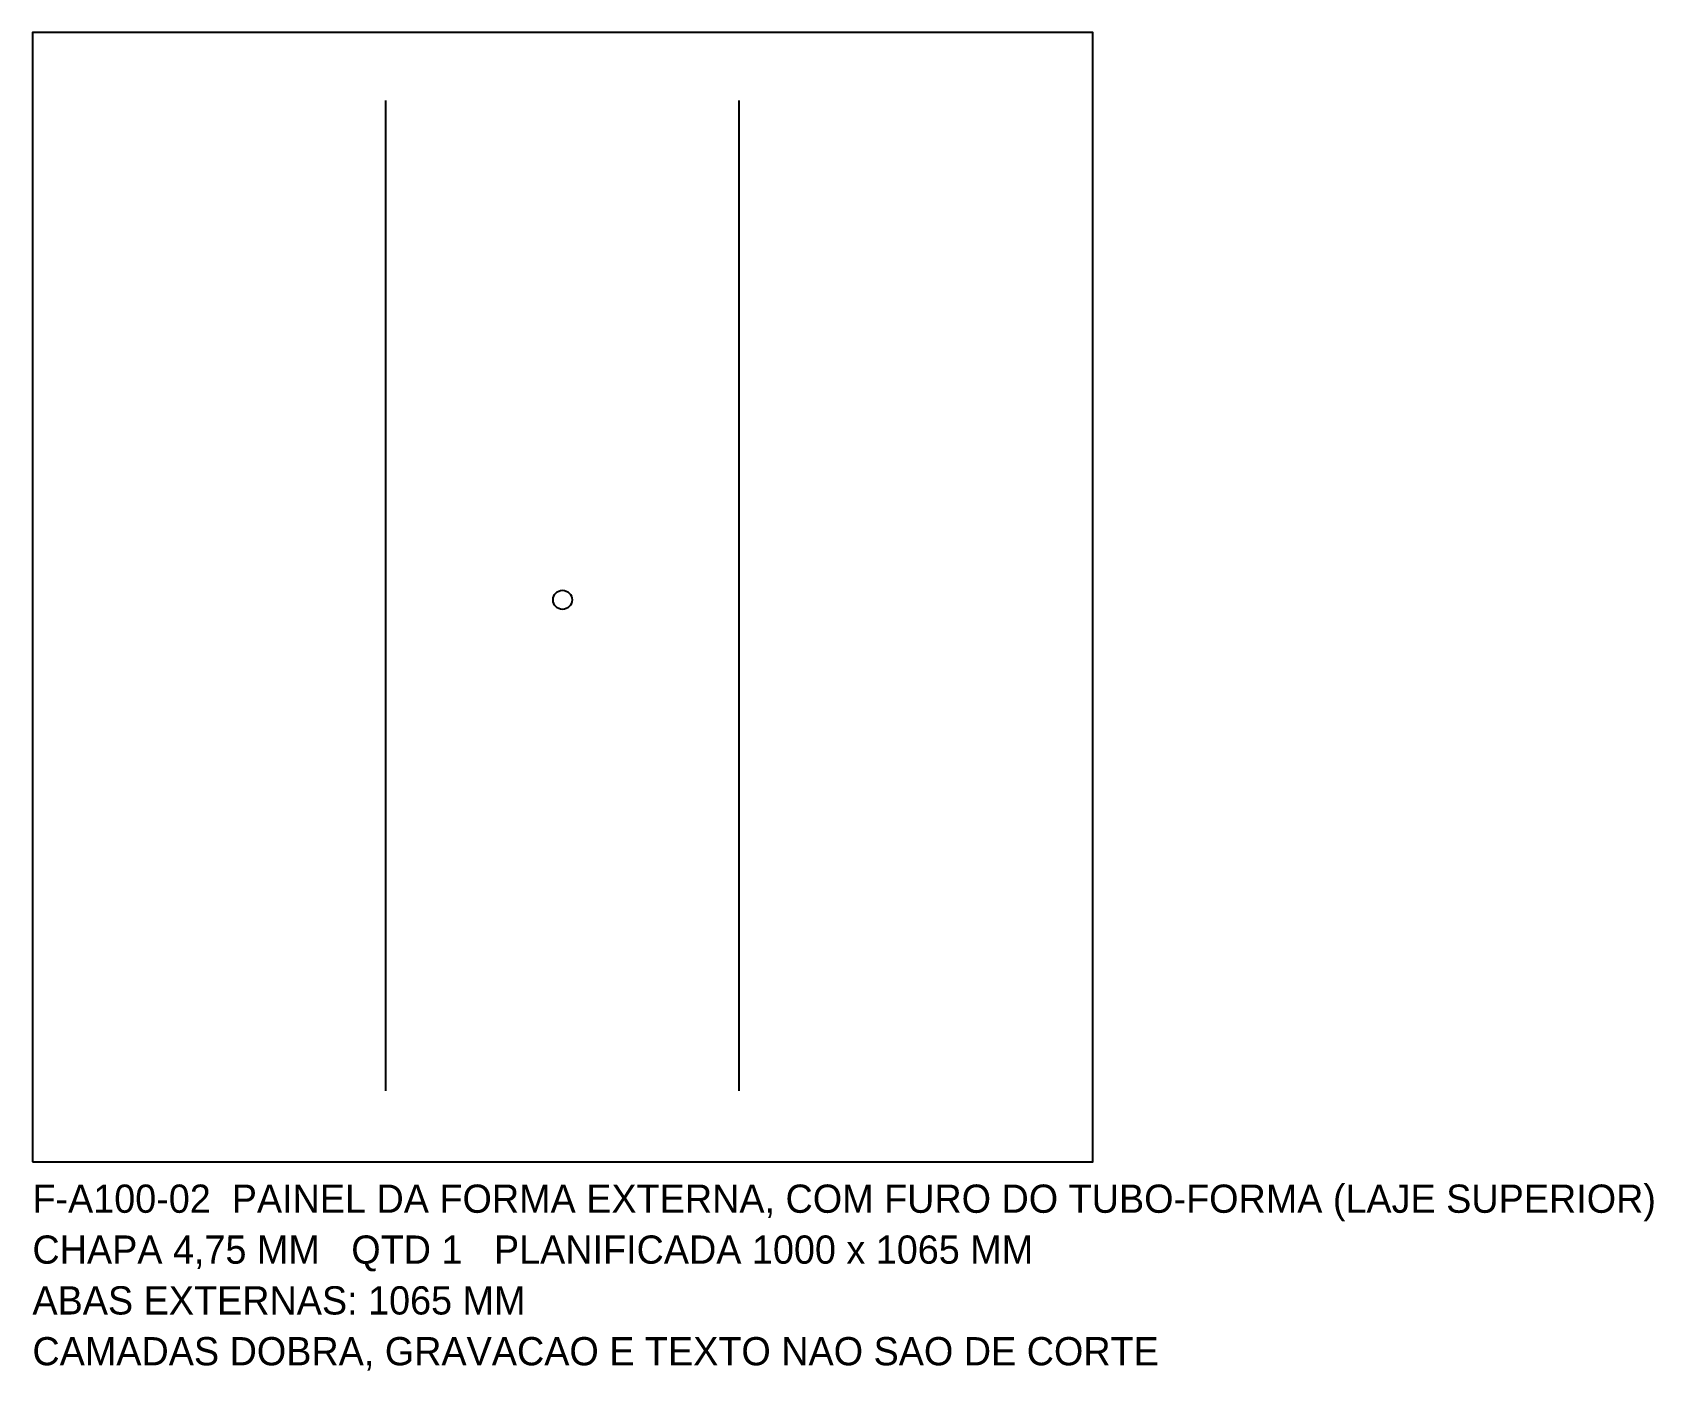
# Model space of a CAD drawing. Header units: millimetres. Extents: x 0 to 1529, y -197 to 1065.
import ezdxf

# ---------------------------------------------------------------- set-up
doc = ezdxf.new("R2010")
doc.units = ezdxf.units.MM
doc.linetypes.add('DASHED', pattern=[1.524, 1.27, -0.254])
for name, color, linetype in [('CORTE', 7, 'CONTINUOUS'), ('GRAVACAO', 4, 'DASHED'), ('TEXTO', 3, 'CONTINUOUS')]:
    doc.layers.add(name, color=color, linetype=linetype)

msp = doc.modelspace()

# ---------------------------------------------------------------- linework, layer by layer
at = {"layer": 'CORTE'}
msp.add_lwpolyline([(0, 0), (1000, 0), (1000, 1065), (0, 1065)], close=True, dxfattribs=at)
msp.add_circle((500, 530), 9, dxfattribs=at)
at = {"layer": 'GRAVACAO'}
for p, q in [((333.3, 67), (333.3, 1001)), ((666.7, 67), (666.7, 1001))]:
    msp.add_line(p, q, dxfattribs=at)

# ---------------------------------------------------------------- texts
at = {"layer": 'TEXTO'}
for s, p in [('F-A100-02  PAINEL DA FORMA EXTERNA, COM FURO DO TUBO-FORMA (LAJE SUPERIOR)', (0, -47.9)), ('CHAPA 4,75 MM   QTD 1   PLANIFICADA 1000 x 1065 MM', (0, -95.9)), ('ABAS EXTERNAS: 1065 MM', (0, -143.8)), ('CAMADAS DOBRA, GRAVACAO E TEXTO NAO SAO DE CORTE', (0, -191.7))]:
    msp.add_text(s, height=26.625, dxfattribs=at).set_placement(p)

doc.saveas('drawing.dxf')
